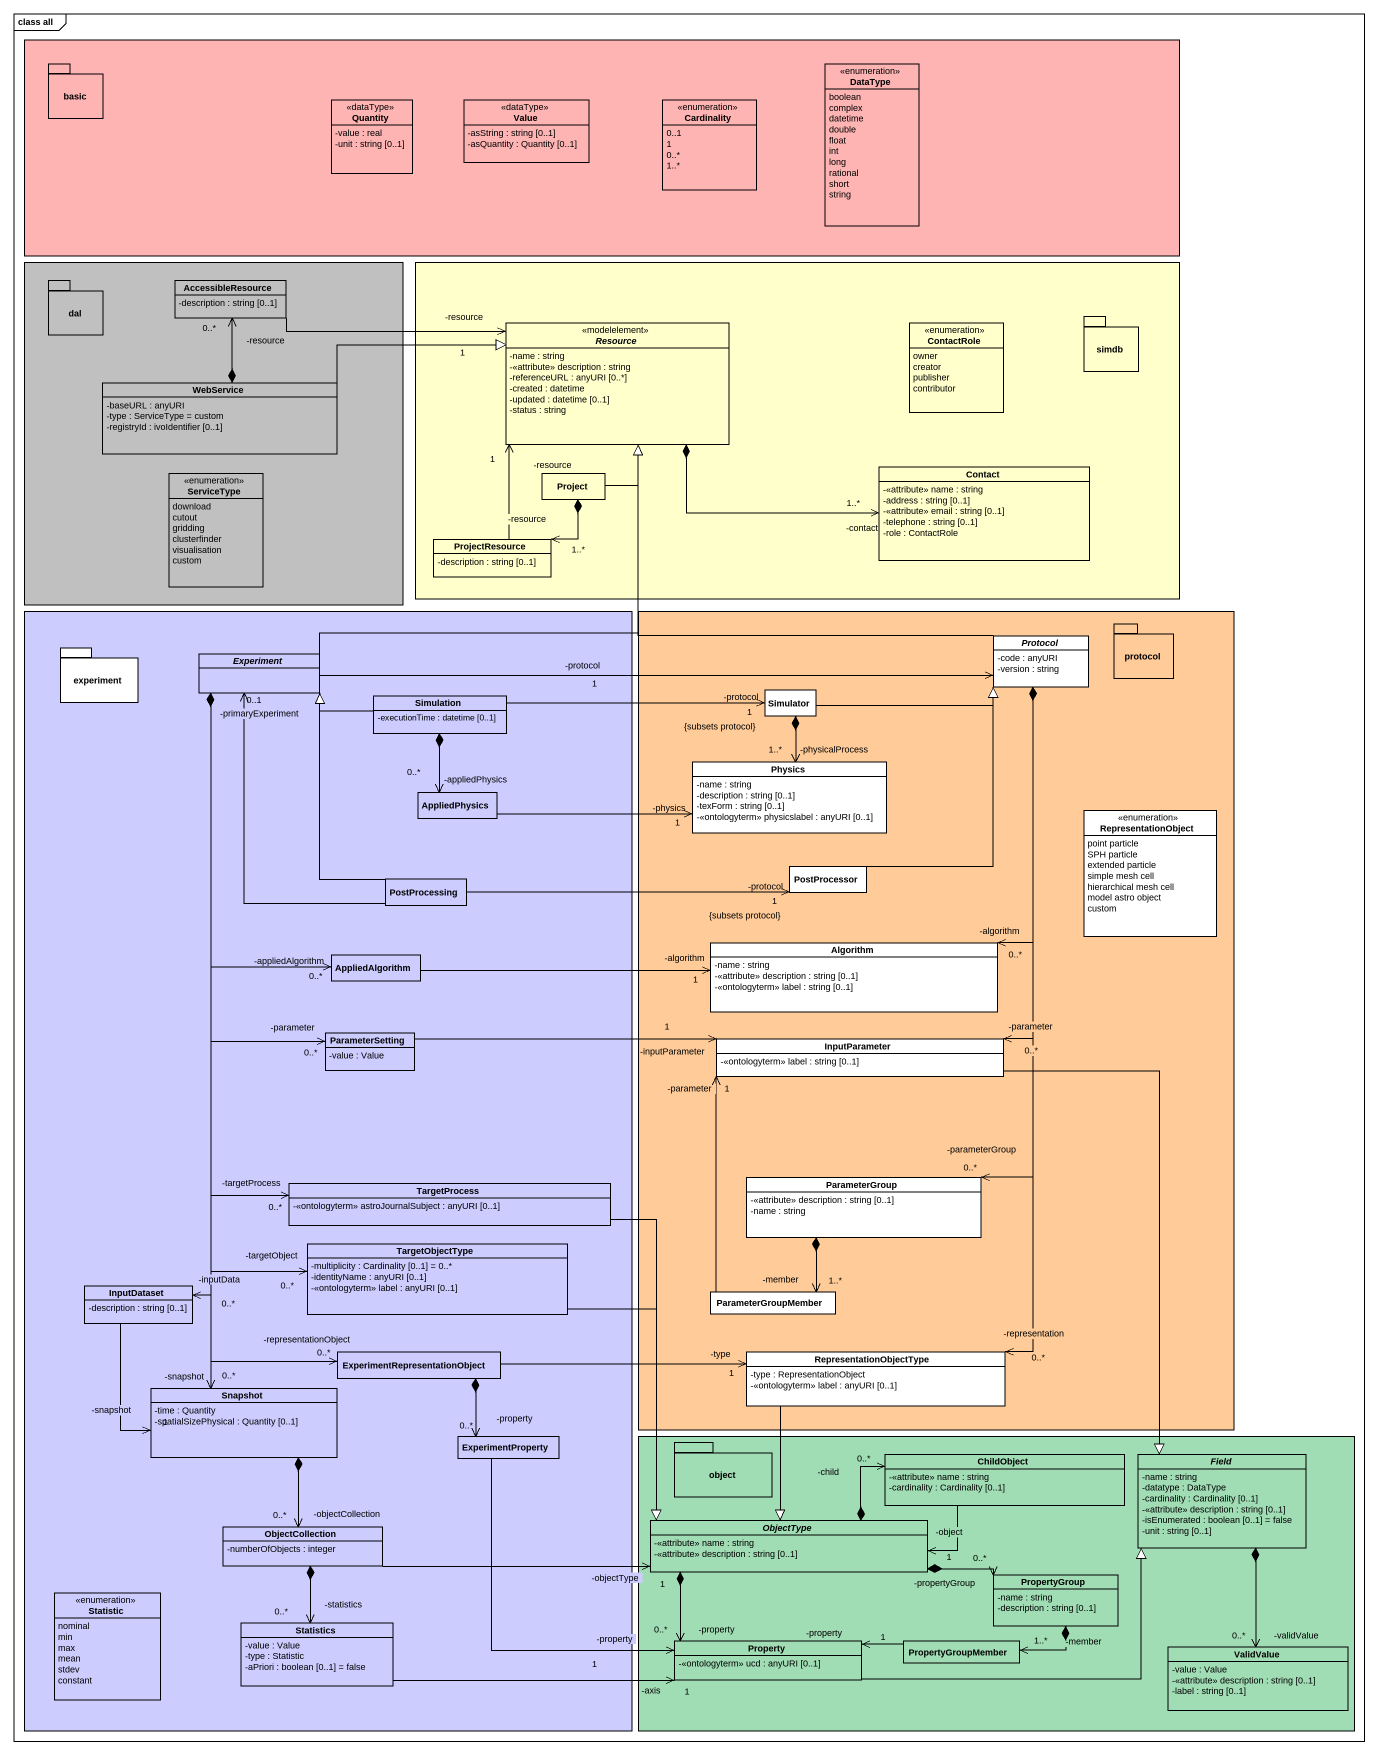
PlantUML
@startuml
mainframe class all
hide circle
hide empty members
skinparam classAttributeIconSize 0
rectangle " " as rectangle1 #FFB4B4 {
  package basic #FFB4B4 {
  }
  class Quantity <<dataType>> #FFB4B4 {
    -value : real
    -unit : string [0..1]
  }
  class Value <<dataType>> #FFB4B4 {
    -asString : string [0..1]
    -asQuantity : Quantity [0..1]
  }
  enum Cardinality #FFB4B4 {
    0..1
    1
    0..*
    1..*
  }
  enum DataType #FFB4B4 {
    boolean
    complex
    datetime
    double
    float
    int
    long
    rational
    short
    string
  }
}
rectangle " " as rectangle2 #C0C0C0 {
  package dal #C0C0C0 {
  }
  class AccessibleResource #C0C0C0 {
    -description : string [0..1]
  }
  class WebService #C0C0C0 {
    -baseURL : anyURI
    -type : ServiceType = custom
    -registryId : ivoIdentifier [0..1]
  }
  enum ServiceType #C0C0C0 {
    download
    cutout
    gridding
    clusterfinder
    visualisation
    custom
  }
}
rectangle " " as rectangle3 #FFFFCC {
  abstract class Resource <<modelelement>> #FFFFCC {
    -name : string
    -<<attribute>> description : string
    -referenceURL : anyURI [0..*]
    -created : datetime
    -updated : datetime [0..1]
    -status : string
  }
  enum ContactRole #FFFFCC {
    owner
    creator
    publisher
    contributor
  }
  package simdb #FFFFCC {
  }
  class Project #FFFFCC
  class Contact #FFFFCC {
    -<<attribute>> name : string
    -address : string [0..1]
    -<<attribute>> email : string [0..1]
    -telephone : string [0..1]
    -role : ContactRole
  }
  class ProjectResource #FFFFCC {
    -description : string [0..1]
  }
}
rectangle " " as rectangle4 #CCCCFF {
  package experiment {
  }
  abstract class Experiment #CCCCFF
  class Simulation #CCCCFF {
    -executionTime : datetime [0..1]
  }
  class AppliedPhysics #CCCCFF
  class PostProcessing #CCCCFF
  class AppliedAlgorithm #CCCCFF
  class ParameterSetting #CCCCFF {
    -value : Value
  }
  class TargetProcess #CCCCFF {
    -<<ontologyterm>> astroJournalSubject : anyURI [0..1]
  }
  class TargetObjectType #CCCCFF {
    -multiplicity : Cardinality [0..1] = 0..*
    -identityName : anyURI [0..1]
    -<<ontologyterm>> label : anyURI [0..1]
  }
  class InputDataset #CCCCFF {
    -description : string [0..1]
  }
  class "ExperimentRepresentationObject" as ExperimentRepresentationObje #CCCCFF
  class Snapshot #CCCCFF {
    -time : Quantity
    -spatialSizePhysical : Quantity [0..1]
  }
  class ExperimentProperty #CCCCFF
  class ObjectCollection #CCCCFF {
    -numberOfObjects : integer
  }
  enum Statistic #CCCCFF {
    nominal
    min
    max
    mean
    stdev
    constant
  }
  class Statistics #CCCCFF {
    -value : Value
    -type : Statistic
    -aPriori : boolean [0..1] = false
  }
}
rectangle " " as rectangle5 #FFCC99 {
  abstract class "Protocol" as Protocol_ {
    -code : anyURI
    -version : string
  }
  package "protocol" as protocol_ #FFCC99 {
  }
  class Simulator
  class Physics {
    -name : string
    -description : string [0..1]
    -texForm : string [0..1]
    -<<ontologyterm>> physicslabel : anyURI [0..1]
  }
  enum RepresentationObject {
    point particle
    SPH particle
    extended particle
    simple mesh cell
    hierarchical mesh cell
    model astro object
    custom
  }
  class PostProcessor
  class Algorithm {
    -name : string
    -<<attribute>> description : string [0..1]
    -<<ontologyterm>> label : string [0..1]
  }
  class InputParameter {
    -<<ontologyterm>> label : string [0..1]
  }
  class ParameterGroup {
    -<<attribute>> description : string [0..1]
    -name : string
  }
  class ParameterGroupMember
  class RepresentationObjectType {
    -type : RepresentationObject
    -<<ontologyterm>> label : anyURI [0..1]
  }
}
rectangle " " as rectangle6 #A0DCB4 {
  package "object" as object_ #A0DCB4 {
  }
  class ChildObject #A0DCB4 {
    -<<attribute>> name : string
    -cardinality : Cardinality [0..1]
  }
  abstract class Field #A0DCB4 {
    -name : string
    -datatype : DataType
    -cardinality : Cardinality [0..1]
    -<<attribute>> description : string [0..1]
    -isEnumerated : boolean [0..1] = false
    -unit : string [0..1]
  }
  abstract class ObjectType #A0DCB4 {
    -<<attribute>> name : string
    -<<attribute>> description : string [0..1]
  }
  class PropertyGroup #A0DCB4 {
    -name : string
    -description : string [0..1]
  }
  class Property #A0DCB4 {
    -<<ontologyterm>> ucd : anyURI [0..1]
  }
  class PropertyGroupMember #A0DCB4
  class ValidValue #A0DCB4 {
    -value : Value
    -<<attribute>> description : string [0..1]
    -label : string [0..1]
  }
}
AccessibleResource -right-> "-resource\n1" Resource
Resource *-right-> "-contact\n1..*" Contact
WebService *-up-> "-resource\n0..*" AccessibleResource
WebService -right-|> Resource
Project -up-|> Resource
Project *--> "-resource\n1..*" ProjectResource
ProjectResource -up-> "-resource\n1" Resource
Protocol_ -up-|> Resource
Protocol_ *--> "-algorithm\n0..*" Algorithm
Protocol_ *--> "-parameter\n0..*" InputParameter
Protocol_ *--> "-parameterGroup\n0..*" ParameterGroup
Protocol_ *--> "-representation\n0..*" RepresentationObjectType
Experiment -up-|> Resource
Experiment -right-> "-protocol\n1" Protocol_
Experiment *--> "-appliedAlgorithm\n0..*" AppliedAlgorithm
Experiment *--> "-parameter\n0..*" ParameterSetting
Experiment *--> "-targetProcess\n0..*" TargetProcess
Experiment *--> "-targetObject\n0..*" TargetObjectType
Experiment *--> "-inputData\n0..*" InputDataset
Experiment *--> "-representationObject\n0..*" ExperimentRepresentationObje
Experiment *--> "-snapshot\n0..*" Snapshot
Simulation -left-|> Experiment
Simulation -right-> "-protocol\n1\n{subsets protocol}" Simulator
Simulation *--> "-appliedPhysics\n0..*" AppliedPhysics
Simulator -right-|> Protocol_
Simulator *--> "-physicalProcess\n1..*" Physics
AppliedPhysics -right-> "-physics\n1" Physics
PostProcessor -up-|> Protocol_
PostProcessing -up-|> Experiment
PostProcessing -up-> "-primaryExperiment\n0..1" Experiment
PostProcessing -right-> "-protocol\n1\n{subsets protocol}" PostProcessor
AppliedAlgorithm -right-> "-algorithm\n1" Algorithm
ParameterSetting -right-> "-inputParameter\n1" InputParameter
InputParameter --|> Field
TargetProcess --|> ObjectType
ParameterGroup *--> "-member\n1..*" ParameterGroupMember
TargetObjectType --|> ObjectType
InputDataset --> "-snapshot\n1" Snapshot
ParameterGroupMember -up-> "-parameter\n1" InputParameter
ExperimentRepresentationObje -right-> "-type\n1" RepresentationObjectType
ExperimentRepresentationObje *--> "-property\n0..*" ExperimentProperty
RepresentationObjectType --|> ObjectType
Snapshot *--> "-objectCollection\n0..*" ObjectCollection
ExperimentProperty --> "-property\n1" Property
ChildObject -left-> "-object\n1" ObjectType
Field *--> "-validValue\n0..*" ValidValue
ObjectCollection -right-> "-objectType\n1" ObjectType
ObjectCollection *--> "-statistics\n0..*" Statistics
ObjectType *-right-> "-child\n0..*" ChildObject
ObjectType *-right-> "-propertyGroup\n0..*" PropertyGroup
ObjectType *--> "-property\n0..*" Property
PropertyGroup *-left-> "-member\n1..*" PropertyGroupMember
Statistics -right-> "-axis\n1" Property
Property -right-|> Field
PropertyGroupMember -left-> "-property\n1" Property
@enduml
